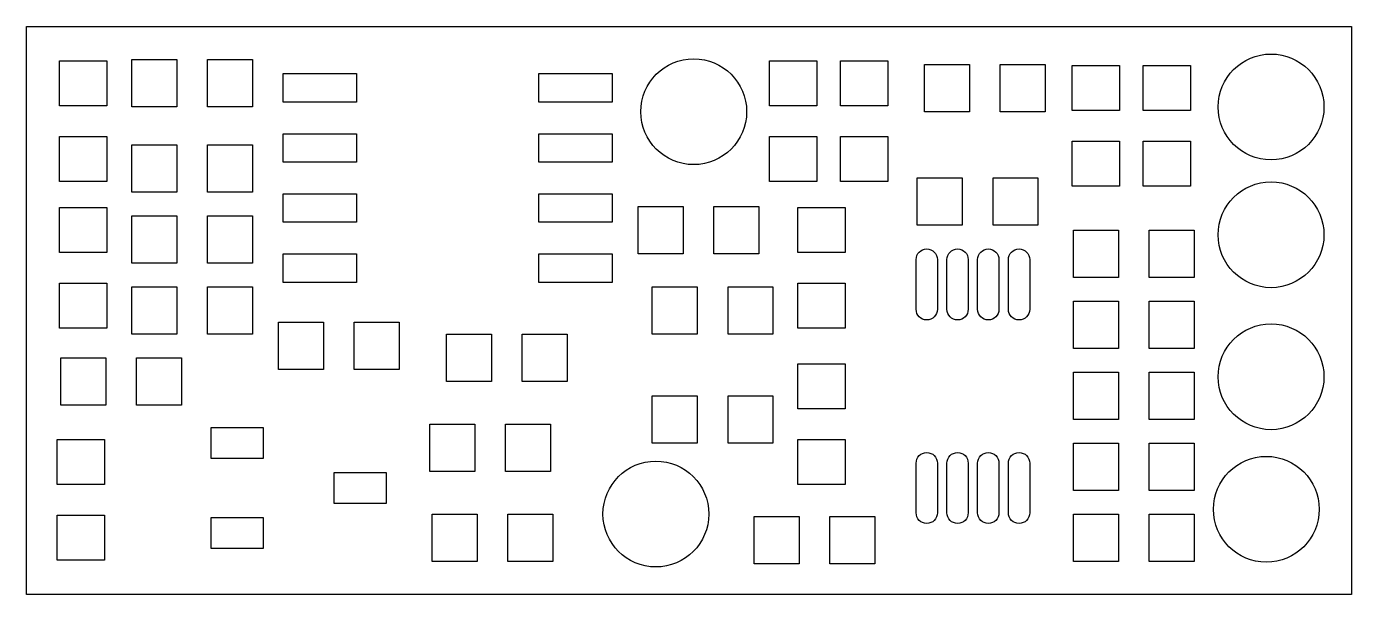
# Model space of a CAD drawing. Extents: x 0 to 28, y 0 to 12.
import ezdxf

# ---------------------------------------------------------------- set-up
doc = ezdxf.new("R2010")
doc.units = 0
for name, color, linetype in [('BG_DESIGN_OUTLINE', 85, 'CONTINUOUS'), ('PIN_BOTTOM', 191, 'CONTINUOUS'), ('PIN_TOP', 80, 'CONTINUOUS')]:
    doc.layers.add(name, color=color, linetype=linetype)

msp = doc.modelspace()

# ---------------------------------------------------------------- linework, layer by layer
at = {"layer": 'BG_DESIGN_OUTLINE'}
msp.add_lwpolyline([(0, 0), (0, 12), (28, 12), (28, 0)], close=True, dxfattribs=at)
at = {"layer": 'PIN_BOTTOM'}
for centre in [(14.1, 10.2), (26.3, 10.3), (26.3, 7.6), (26.3, 4.6), (13.3, 1.7), (26.2, 1.8)]:
    msp.add_circle(centre, 1.118, dxfattribs=at)
at = {"layer": 'PIN_TOP'}
for points in [[(1.7, 11.275), (1.7, 10.325), (0.7, 10.325), (0.7, 11.275)], [(2.225, 11.3), (3.175, 11.3), (3.175, 10.3), (2.225, 10.3)], [(3.825, 11.3), (4.775, 11.3), (4.775, 10.3), (3.825, 10.3)], [(15.7, 10.325), (15.7, 11.275), (16.7, 11.275), (16.7, 10.325)], [(18.2, 11.275), (18.2, 10.325), (17.2, 10.325), (17.2, 11.275)], [(6.975, 11.005), (6.975, 10.405), (5.425, 10.405), (5.425, 11.005)], [(12.375, 11.005), (12.375, 10.405), (10.825, 10.405), (10.825, 11.005)], [(18.975, 11.2), (19.925, 11.2), (19.925, 10.2), (18.975, 10.2)], [(20.575, 11.2), (21.525, 11.2), (21.525, 10.2), (20.575, 10.2)], [(23.1, 11.175), (23.1, 10.225), (22.1, 10.225), (22.1, 11.175)], [(23.6, 10.225), (23.6, 11.175), (24.6, 11.175), (24.6, 10.225)], [(1.7, 9.675), (1.7, 8.725), (0.7, 8.725), (0.7, 9.675)], [(6.975, 9.735), (6.975, 9.135), (5.425, 9.135), (5.425, 9.735)], [(12.375, 9.735), (12.375, 9.135), (10.825, 9.135), (10.825, 9.735)], [(15.7, 8.725), (15.7, 9.675), (16.7, 9.675), (16.7, 8.725)], [(18.2, 9.675), (18.2, 8.725), (17.2, 8.725), (17.2, 9.675)], [(23.1, 9.575), (23.1, 8.625), (22.1, 8.625), (22.1, 9.575)], [(23.6, 8.625), (23.6, 9.575), (24.6, 9.575), (24.6, 8.625)], [(3.175, 8.5), (2.225, 8.5), (2.225, 9.5), (3.175, 9.5)], [(4.775, 8.5), (3.825, 8.5), (3.825, 9.5), (4.775, 9.5)], [(19.775, 7.8), (18.825, 7.8), (18.825, 8.8), (19.775, 8.8)], [(21.375, 7.8), (20.425, 7.8), (20.425, 8.8), (21.375, 8.8)], [(6.975, 8.465), (6.975, 7.865), (5.425, 7.865), (5.425, 8.465)], [(12.375, 8.465), (12.375, 7.865), (10.825, 7.865), (10.825, 8.465)], [(0.7, 7.225), (0.7, 8.175), (1.7, 8.175), (1.7, 7.225)], [(12.925, 8.2), (13.875, 8.2), (13.875, 7.2), (12.925, 7.2)], [(14.525, 8.2), (15.475, 8.2), (15.475, 7.2), (14.525, 7.2)], [(17.3, 8.175), (17.3, 7.225), (16.3, 7.225), (16.3, 8.175)], [(3.175, 7), (2.225, 7), (2.225, 8), (3.175, 8)], [(4.775, 7), (3.825, 7), (3.825, 8), (4.775, 8)], [(22.125, 7.7), (23.075, 7.7), (23.075, 6.7), (22.125, 6.7)], [(23.725, 7.7), (24.675, 7.7), (24.675, 6.7), (23.725, 6.7)], [(6.975, 7.195), (6.975, 6.595), (5.425, 6.595), (5.425, 7.195)], [(12.375, 7.195), (12.375, 6.595), (10.825, 6.595), (10.825, 7.195)], [(0.7, 5.625), (0.7, 6.575), (1.7, 6.575), (1.7, 5.625)], [(2.225, 6.5), (3.175, 6.5), (3.175, 5.5), (2.225, 5.5)], [(3.825, 6.5), (4.775, 6.5), (4.775, 5.5), (3.825, 5.5)], [(13.225, 6.5), (14.175, 6.5), (14.175, 5.5), (13.225, 5.5)], [(14.825, 6.5), (15.775, 6.5), (15.775, 5.5), (14.825, 5.5)], [(17.3, 6.575), (17.3, 5.625), (16.3, 5.625), (16.3, 6.575)], [(23.075, 5.2), (22.125, 5.2), (22.125, 6.2), (23.075, 6.2)], [(24.675, 5.2), (23.725, 5.2), (23.725, 6.2), (24.675, 6.2)], [(6.275, 4.75), (5.325, 4.75), (5.325, 5.75), (6.275, 5.75)], [(7.875, 4.75), (6.925, 4.75), (6.925, 5.75), (7.875, 5.75)], [(9.825, 4.5), (8.875, 4.5), (8.875, 5.5), (9.825, 5.5)], [(11.425, 4.5), (10.475, 4.5), (10.475, 5.5), (11.425, 5.5)], [(0.725, 5), (1.675, 5), (1.675, 4), (0.725, 4)], [(2.325, 5), (3.275, 5), (3.275, 4), (2.325, 4)], [(16.3, 3.925), (16.3, 4.875), (17.3, 4.875), (17.3, 3.925)], [(23.075, 3.7), (22.125, 3.7), (22.125, 4.7), (23.075, 4.7)], [(24.675, 3.7), (23.725, 3.7), (23.725, 4.7), (24.675, 4.7)], [(13.225, 4.2), (14.175, 4.2), (14.175, 3.2), (13.225, 3.2)], [(14.825, 4.2), (15.775, 4.2), (15.775, 3.2), (14.825, 3.2)], [(3.9, 2.875), (3.9, 3.525), (5, 3.525), (5, 2.875)], [(8.525, 3.6), (9.475, 3.6), (9.475, 2.6), (8.525, 2.6)], [(10.125, 3.6), (11.075, 3.6), (11.075, 2.6), (10.125, 2.6)], [(1.65, 3.275), (1.65, 2.325), (0.65, 2.325), (0.65, 3.275)], [(16.3, 2.325), (16.3, 3.275), (17.3, 3.275), (17.3, 2.325)], [(23.075, 2.2), (22.125, 2.2), (22.125, 3.2), (23.075, 3.2)], [(24.675, 2.2), (23.725, 2.2), (23.725, 3.2), (24.675, 3.2)], [(6.5, 1.925), (6.5, 2.575), (7.6, 2.575), (7.6, 1.925)], [(8.575, 1.7), (9.525, 1.7), (9.525, 0.7), (8.575, 0.7)], [(10.175, 1.7), (11.125, 1.7), (11.125, 0.7), (10.175, 0.7)], [(22.125, 1.7), (23.075, 1.7), (23.075, 0.7), (22.125, 0.7)], [(23.725, 1.7), (24.675, 1.7), (24.675, 0.7), (23.725, 0.7)], [(1.65, 1.675), (1.65, 0.725), (0.65, 0.725), (0.65, 1.675)], [(3.9, 0.975), (3.9, 1.625), (5, 1.625), (5, 0.975)], [(16.325, 0.65), (15.375, 0.65), (15.375, 1.65), (16.325, 1.65)], [(17.925, 0.65), (16.975, 0.65), (16.975, 1.65), (17.925, 1.65)]]:
    msp.add_lwpolyline(points, close=True, dxfattribs=at)
for points in [[(19.25, 7.075), (19.25, 6.025, -1), (18.8, 6.025), (18.8, 7.075, -1)], [(19.9, 7.075), (19.9, 6.025, -1), (19.45, 6.025), (19.45, 7.075, -1)], [(20.55, 7.075), (20.55, 6.025, -1), (20.1, 6.025), (20.1, 7.075, -1)], [(21.2, 7.075), (21.2, 6.025, -1), (20.75, 6.025), (20.75, 7.075, -1)], [(19.25, 2.775), (19.25, 1.725, -1), (18.8, 1.725), (18.8, 2.775, -1)], [(19.9, 2.775), (19.9, 1.725, -1), (19.45, 1.725), (19.45, 2.775, -1)], [(20.55, 2.775), (20.55, 1.725, -1), (20.1, 1.725), (20.1, 2.775, -1)], [(21.2, 2.775), (21.2, 1.725, -1), (20.75, 1.725), (20.75, 2.775, -1)]]:
    msp.add_lwpolyline(points, format="xyb", close=True, dxfattribs=at)
for centre in [(14.1, 10.2), (26.3, 10.3), (26.3, 7.6), (26.3, 4.6), (13.3, 1.7), (26.2, 1.8)]:
    msp.add_circle(centre, 1.118, dxfattribs=at)

doc.saveas('drawing.dxf')
